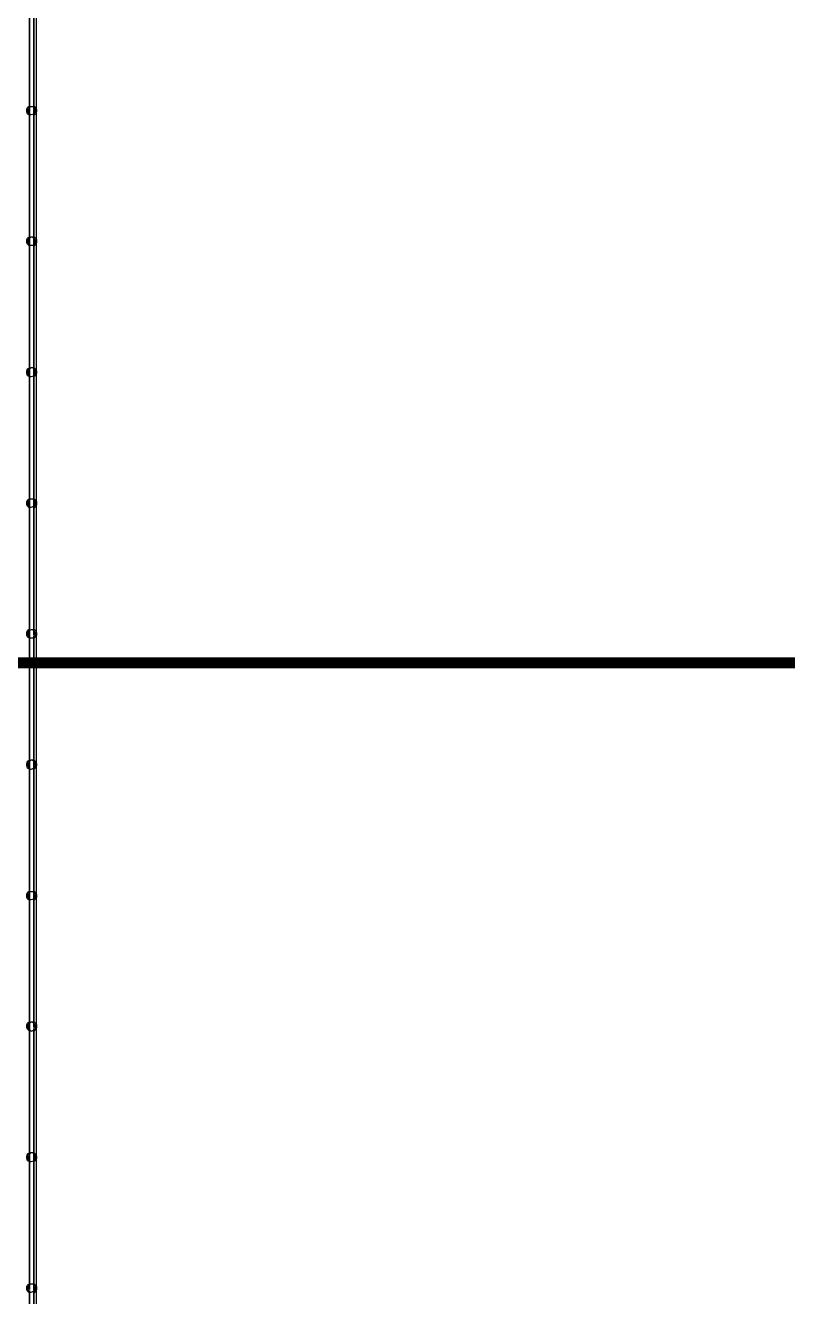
# Model space of a CAD drawing. Header units: inches. Extents: x 9349 to 17082, y 17684 to 25415.
# Drawn here: x 12295.9 to 12573.8, y 20846.1 to 21309.3 of the extents above; entities that cross this region are included whole.
import ezdxf

# ---------------------------------------------------------------- set-up
doc = ezdxf.new("R2010")
doc.units = ezdxf.units.IN
doc.header["$LTSCALE"] = 0.25
doc.header["$MEASUREMENT"] = 0
doc.layers.add('BACKGROUND', color=8, linetype='Continuous')

msp = doc.modelspace()

# ---------------------------------------------------------------- linework, layer by layer
at = {"lineweight": 0, "const_width": 4}
msp.add_lwpolyline([(11049.85, 20438.91), (11049.85, 21076.96), (14072.91, 21076.96), (14072.91, 18895.92)], dxfattribs=at)
at = {"layer": 'BACKGROUND', "ltscale": 0.241667}
msp.add_lwpolyline([(12299.97, 20803.64), (12299.96, 22610.38)], dxfattribs=at)
at = {"layer": 'BACKGROUND'}
for points in [[(12297.39, 21231.14), (12297.39, 21277.75), (12297.39, 21278.07), (12297.39, 21278.71), (12297.39, 21325.32), (12297.39, 21325.64), (12297.39, 21326.6), (12297.39, 21325.64), (12297.39, 21325.32), (12297.39, 21278.71), (12297.39, 21278.07), (12297.39, 21277.75)], [(12297.07, 21278.71), (12297.07, 21278.07), (12297.39, 21277.75), (12297.07, 21278.07)], [(12297.07, 21278.71), (12297.07, 21278.07), (12297.39, 21277.75), (12297.07, 21278.07)], [(12299, 21278.07), (12299, 21278.71), (12299, 21278.07), (12299, 21277.75)], [(12299, 21277.75), (12299, 21231.14), (12299, 21230.82), (12299, 21230.17), (12299, 21183.57), (12299, 21183.25), (12299, 21182.28), (12299, 21183.25), (12299, 21183.57), (12299, 21230.17), (12299, 21230.82), (12299, 21231.14)], [(12297.07, 21230.82), (12297.39, 21231.14), (12297.07, 21230.82), (12297.07, 21230.17)], [(12297.07, 21230.17), (12297.07, 21230.82)], [(12297.07, 21230.17), (12297.39, 21230.17), (12297.07, 21230.17), (12297.07, 21230.82)], [(12299, 21231.14), (12299.32, 21230.5)], [(12297.07, 21182.28), (12297.07, 21183.25), (12297.39, 21183.25), (12297.07, 21183.25)], [(12297.39, 21183.25), (12297.07, 21183.25), (12297.07, 21182.6), (12297.07, 21183.25)], [(12297.39, 21088.1), (12297.39, 21134.71), (12297.39, 21135.03), (12297.39, 21135.67), (12297.39, 21182.28), (12297.39, 21182.6), (12297.39, 21182.28), (12297.39, 21135.67), (12297.39, 21135.03), (12297.39, 21134.71)], [(12297.07, 21135.67), (12297.07, 21135.03), (12297.07, 21135.35), (12297.07, 21134.71), (12297.07, 21135.35)], [(12297.07, 21134.71), (12297.07, 21135.35), (12297.39, 21135.67), (12297.07, 21135.35)], [(12297.39, 21135.67), (12297.07, 21135.67), (12297.07, 21135.03), (12297.39, 21134.71), (12297.07, 21135.03), (12297.07, 21135.67)], [(12297.39, 21135.67), (12297.07, 21135.67), (12297.07, 21135.03), (12297.39, 21134.71), (12297.07, 21135.03), (12297.07, 21135.67)], [(12299, 21135.03), (12299, 21135.67), (12299, 21135.03), (12299, 21134.71)], [(12299, 21134.71), (12299, 21088.1), (12299, 21087.78), (12299, 21087.14), (12299, 21087.78), (12299, 21088.1)], [(12297.07, 21039.25), (12297.07, 21040.21), (12297.39, 21040.21), (12297.07, 21040.21)], [(12297.39, 21040.21), (12297.07, 21040.21), (12297.07, 21039.57), (12297.07, 21040.21)], [(12299, 21039.57), (12299, 21040.21)], [(12297.39, 20945.07), (12297.39, 20991.67), (12297.39, 20992), (12297.39, 20992.64), (12297.39, 21039.25), (12297.39, 21039.57), (12297.39, 21039.25), (12297.39, 20992.64), (12297.39, 20992), (12297.39, 20991.67)], [(12299.32, 21039.57), (12299, 21039.57)], [(12297.07, 20992.64), (12297.07, 20992), (12297.07, 20992.32), (12297.07, 20991.67), (12297.07, 20992.32)], [(12297.07, 20991.67), (12297.07, 20992.32), (12297.39, 20992.64), (12297.07, 20992.32)], [(12297.39, 20992.64), (12297.07, 20992.64), (12297.07, 20992), (12297.39, 20991.67), (12297.07, 20992), (12297.07, 20992.64)], [(12297.39, 20992.64), (12297.07, 20992.64), (12297.07, 20992), (12297.39, 20991.67), (12297.07, 20992), (12297.07, 20992.64)], [(12299, 20992), (12299, 20992.64), (12299, 20992), (12299, 20991.67)], [(12299, 20991.67), (12299, 20945.07), (12299, 20944.75), (12299, 20944.1), (12299, 20944.75), (12299, 20945.07)], [(12299, 20943.78), (12299, 20897.5), (12299, 20897.17), (12299, 20896.21), (12299, 20897.17), (12299, 20897.5)], [(12297.07, 20896.21), (12297.07, 20897.17), (12297.39, 20897.17), (12297.07, 20897.17)], [(12297.39, 20897.17), (12297.07, 20897.17), (12297.07, 20896.53), (12297.07, 20897.17)], [(12297.39, 20848.64), (12297.39, 20848.96), (12297.39, 20849.6), (12297.39, 20896.21), (12297.39, 20896.53), (12297.39, 20896.21), (12297.39, 20849.6), (12297.39, 20848.96)], [(12299, 20897.5), (12299, 20897.17), (12299, 20896.53), (12299.32, 20896.53)], [(12299, 20896.53), (12299, 20897.17), (12299, 20896.53), (12299, 20896.21)], [(12297.07, 20849.6), (12297.07, 20848.96), (12297.07, 20849.28), (12297.07, 20848.64), (12297.07, 20849.28)], [(12297.07, 20848.64), (12297.07, 20849.28), (12297.39, 20849.6), (12297.07, 20849.28)], [(12297.39, 20849.6), (12297.07, 20849.6), (12297.07, 20848.96), (12297.39, 20848.64), (12297.07, 20848.96), (12297.07, 20849.6)], [(12299, 20848.96), (12299, 20849.6), (12299, 20848.96), (12299, 20848.64)], [(12299, 20848.64), (12299, 20802.35)]]:
    msp.add_lwpolyline(points, close=True, dxfattribs=at)
for points in [[(12297.39, 21326.6), (12297.39, 21325.64), (12297.39, 21325.32), (12297.39, 21278.71), (12297.39, 21278.07), (12297.39, 21277.75), (12297.39, 21231.14), (12297.39, 21231.46)], [(12297.39, 21276.46), (12296.75, 21277.1), (12296.43, 21277.75), (12296.43, 21278.71), (12296.75, 21279.35), (12297.39, 21280)], [(12297.39, 21279.67), (12296.75, 21279.03), (12296.75, 21278.07), (12297.07, 21277.42), (12297.72, 21276.78), (12298.04, 21276.78), (12299, 21277.1), (12299.64, 21277.75), (12299.64, 21278.39), (12299.32, 21279.35), (12299, 21279.67)], [(12299, 21277.1), (12299.64, 21277.75), (12299.64, 21278.39), (12299.32, 21279.35), (12298.68, 21279.67), (12298.04, 21279.67), (12297.39, 21279.67), (12296.75, 21279.03), (12296.75, 21278.07), (12297.07, 21277.42), (12297.39, 21277.1)], [(12297.07, 21278.39), (12297.39, 21278.71), (12297.07, 21278.39), (12297.07, 21277.75), (12297.07, 21278.39), (12297.07, 21278.71), (12297.07, 21277.75), (12297.07, 21278.39), (12297.07, 21278.07), (12297.07, 21278.71), (12297.39, 21278.71), (12297.07, 21278.71), (12297.39, 21278.71), (12297.07, 21278.71), (12297.07, 21278.07), (12297.39, 21277.75), (12297.07, 21278.07), (12297.07, 21278.71), (12297.39, 21278.71), (12297.07, 21278.71)], [(12297.07, 21278.07), (12297.07, 21278.71)], [(12297.07, 21278.71), (12297.39, 21278.71)], [(12297.07, 21278.71), (12297.39, 21278.71)], [(12297.07, 21278.07), (12297.07, 21278.71)], [(12297.39, 21277.75), (12297.07, 21278.07)], [(12297.39, 21277.75), (12297.07, 21278.07)], [(12299, 21280), (12299.64, 21279.35), (12299.97, 21278.71), (12299.97, 21277.75), (12299.64, 21277.1), (12299, 21276.46)], [(12299, 21278.71), (12299.32, 21278.07), (12299, 21278.71), (12299, 21278.07), (12299, 21277.75), (12299, 21278.07), (12299, 21278.71), (12299, 21278.07), (12299, 21277.75), (12299, 21278.07), (12299, 21278.71), (12299, 21278.07), (12299, 21278.71), (12299.32, 21278.07), (12299.32, 21278.71)], [(12299.32, 21278.07), (12299, 21278.71)], [(12299, 21278.71), (12299, 21278.71)], [(12299, 21278.71), (12299, 21278.71)], [(12299, 21278.71), (12299, 21278.71)], [(12299, 21278.71), (12299, 21278.71)], [(12299, 21278.71), (12299, 21278.07)], [(12299, 21278.71), (12299, 21278.71)], [(12299, 21278.71), (12299, 21278.71)], [(12299, 21278.71), (12299, 21278.71)], [(12299, 21278.71), (12299, 21278.71)], [(12299, 21277.75), (12299.32, 21278.07)], [(12299, 21277.75), (12299.32, 21278.07)], [(12299, 21277.75), (12299.32, 21278.07)], [(12299, 21278.07), (12299, 21277.75)], [(12299, 21278.07), (12299, 21277.75)], [(12299, 21231.14), (12299, 21277.75)], [(12297.39, 21228.89), (12296.75, 21229.53), (12296.43, 21230.17), (12296.43, 21231.14), (12296.75, 21231.78), (12297.39, 21232.42)], [(12299, 21229.21), (12299.64, 21229.85), (12299.64, 21230.82), (12299.32, 21231.46), (12298.68, 21232.1), (12298.04, 21232.1), (12297.39, 21231.78), (12296.75, 21231.14), (12296.75, 21230.5), (12297.07, 21229.53), (12297.39, 21229.21)], [(12297.39, 21231.78), (12296.75, 21231.14), (12296.75, 21230.5), (12297.07, 21229.53), (12297.72, 21229.21), (12298.04, 21229.21), (12299, 21229.21), (12299.64, 21229.85), (12299.64, 21230.82), (12299.32, 21231.46), (12299, 21231.78)], [(12297.07, 21231.14), (12297.07, 21230.82)], [(12297.07, 21230.82), (12297.39, 21231.14)], [(12297.07, 21230.82), (12297.39, 21231.14)], [(12297.07, 21230.82), (12297.39, 21231.14)], [(12297.07, 21230.82), (12297.39, 21231.14)], [(12297.07, 21230.82), (12297.39, 21231.14)], [(12297.07, 21230.82), (12297.39, 21231.14)], [(12297.07, 21230.82), (12297.39, 21231.14)], [(12297.07, 21230.82), (12297.39, 21231.14)], [(12297.07, 21230.82), (12297.07, 21230.17)], [(12297.07, 21230.17), (12297.07, 21230.82)], [(12297.07, 21230.17), (12297.07, 21230.82)], [(12297.07, 21230.17), (12297.07, 21230.82)], [(12297.07, 21230.17), (12297.07, 21230.82)], [(12297.07, 21230.17), (12297.07, 21230.82)], [(12297.07, 21230.17), (12297.07, 21230.82)], [(12297.07, 21230.17), (12297.07, 21230.82)], [(12297.39, 21230.17), (12297.07, 21230.17)], [(12297.39, 21230.17), (12297.07, 21230.17)], [(12297.39, 21230.17), (12297.07, 21230.17)], [(12297.39, 21230.17), (12297.07, 21230.17)], [(12297.39, 21230.17), (12297.07, 21230.17)], [(12297.39, 21230.17), (12297.07, 21230.17)], [(12299, 21232.42), (12299.64, 21231.78), (12299.97, 21231.14), (12299.97, 21230.17), (12299.64, 21229.53), (12299, 21228.89)], [(12299, 21230.82), (12299, 21231.14)], [(12299, 21231.14), (12299, 21230.82), (12299, 21230.17), (12299.32, 21230.5), (12299.32, 21230.17), (12299.32, 21231.14)], [(12299.32, 21230.5), (12299, 21231.14)], [(12299, 21231.14), (12299, 21230.82)], [(12299, 21231.14), (12299, 21230.82)], [(12299, 21231.14), (12299, 21230.82)], [(12299, 21231.14), (12299, 21230.82)], [(12299, 21231.14), (12299, 21230.82)], [(12299, 21231.14), (12299, 21230.82)], [(12299, 21231.14), (12299, 21230.82)], [(12299, 21230.17), (12299, 21230.82)], [(12299.32, 21230.5), (12299, 21230.82)], [(12299, 21230.82), (12299, 21230.17)], [(12299, 21230.82), (12299, 21230.17)], [(12299, 21230.82), (12299, 21230.17)], [(12299, 21230.82), (12299, 21230.17)], [(12299, 21230.82), (12299, 21230.17)], [(12299, 21230.82), (12299, 21230.17)], [(12299, 21230.82), (12299, 21230.17)], [(12299, 21230.82), (12299, 21230.17)], [(12299, 21230.17), (12299.32, 21230.5)], [(12299, 21230.17), (12299.32, 21230.5)], [(12299, 21183.57), (12299, 21230.17)], [(12299, 21230.17), (12299, 21230.17)], [(12299, 21230.17), (12299, 21230.17)], [(12299, 21230.17), (12299, 21230.17)], [(12299, 21230.17), (12299, 21230.17)], [(12299, 21230.17), (12299, 21230.17)], [(12299, 21230.17), (12299, 21230.17)], [(12299, 21230.17), (12299, 21230.17)], [(12299, 21230.17), (12299, 21230.17)], [(12299, 21229.85), (12299, 21229.85)], [(12299.32, 21230.17), (12299.32, 21230.17)], [(12297.39, 21181.32), (12296.75, 21181.64), (12296.43, 21182.6), (12296.43, 21183.25), (12296.75, 21184.21), (12297.39, 21184.53)], [(12299, 21181.64), (12299.64, 21182.28), (12299.64, 21183.25), (12299.32, 21183.89), (12298.68, 21184.53), (12298.04, 21184.53), (12297.39, 21184.21), (12296.75, 21183.57), (12296.75, 21182.6), (12297.07, 21181.96), (12297.39, 21181.64)], [(12297.39, 21184.21), (12296.75, 21183.57), (12296.75, 21182.6), (12297.07, 21181.96), (12297.72, 21181.32), (12298.04, 21181.32), (12299, 21181.64), (12299.64, 21182.28), (12299.64, 21183.25), (12299.32, 21183.89), (12299, 21184.21)], [(12299, 21184.53), (12299.64, 21184.21), (12299.97, 21183.25), (12299.97, 21182.6), (12299.64, 21181.64), (12299, 21181.32)], [(12299, 21183.25), (12299, 21183.57)], [(12299.32, 21183.25), (12299.32, 21182.6), (12299, 21183.57), (12299.32, 21182.6), (12299, 21182.6), (12299, 21183.25), (12299, 21182.6), (12299, 21183.25), (12299, 21182.6), (12299, 21183.25), (12299, 21182.6), (12299.32, 21182.6), (12299, 21183.57), (12299, 21183.25), (12299, 21183.57), (12299, 21183.25), (12299, 21183.57), (12299, 21183.25), (12299, 21183.57), (12299, 21183.25), (12299, 21182.6), (12299, 21183.25), (12299.32, 21182.6), (12299, 21182.6), (12299, 21183.25), (12299, 21183.57)], [(12297.07, 21183.25), (12297.07, 21182.6)], [(12297.07, 21183.25), (12297.07, 21182.6)], [(12297.07, 21183.25), (12297.07, 21183.25)], [(12297.07, 21183.25), (12297.07, 21182.28)], [(12297.07, 21182.6), (12297.07, 21183.25)], [(12297.07, 21182.6), (12297.07, 21183.25)], [(12297.07, 21183.25), (12297.39, 21183.25)], [(12297.07, 21182.6), (12297.07, 21183.25)], [(12297.07, 21183.25), (12297.39, 21183.25)], [(12297.07, 21182.6), (12297.07, 21183.25)], [(12297.07, 21183.25), (12297.39, 21183.25)], [(12297.07, 21182.6), (12297.07, 21183.25)], [(12297.07, 21183.25), (12297.39, 21183.25)], [(12297.07, 21182.6), (12297.07, 21183.25)], [(12297.07, 21183.25), (12297.39, 21183.25)], [(12297.07, 21182.6), (12297.07, 21183.25)], [(12297.07, 21183.25), (12297.39, 21183.25)], [(12297.39, 21182.6), (12297.39, 21182.28), (12297.39, 21135.67), (12297.39, 21135.03), (12297.39, 21134.71), (12297.39, 21088.1), (12297.07, 21087.78), (12297.07, 21087.14), (12297.07, 21087.78), (12297.07, 21087.14), (12297.07, 21087.78), (12297.07, 21087.14), (12297.39, 21087.14), (12297.07, 21087.14), (12297.07, 21087.78), (12297.07, 21087.14), (12297.39, 21087.14), (12297.07, 21087.14), (12297.39, 21087.14), (12297.07, 21087.14), (12297.07, 21087.78)], [(12297.39, 21182.28), (12297.07, 21182.6)], [(12297.39, 21182.28), (12297.07, 21182.6)], [(12297.39, 21182.28), (12297.07, 21182.6)], [(12297.39, 21182.28), (12297.07, 21182.6)], [(12297.39, 21182.28), (12297.07, 21182.6)], [(12297.39, 21182.28), (12297.07, 21182.6)], [(12297.39, 21182.28), (12297.07, 21182.6)], [(12297.39, 21182.28), (12297.07, 21182.6)], [(12299, 21182.28), (12299, 21183.25)], [(12299, 21182.6), (12299, 21182.6)], [(12299, 21182.6), (12299, 21182.6)], [(12299, 21182.6), (12299, 21182.6)], [(12299, 21182.6), (12299, 21182.6)], [(12299, 21182.6), (12299, 21182.6)], [(12299, 21182.6), (12299, 21182.6)], [(12299, 21182.6), (12299, 21182.6)], [(12299, 21182.6), (12299, 21182.6)], [(12297.39, 21133.42), (12296.75, 21134.07), (12296.43, 21134.71), (12296.43, 21135.67), (12296.75, 21136.32), (12297.39, 21136.96)], [(12297.39, 21136.64), (12296.75, 21136), (12296.75, 21135.03), (12297.07, 21134.07), (12297.72, 21133.75), (12298.04, 21133.75), (12299, 21134.07), (12299.64, 21134.71), (12299.64, 21135.35), (12299.32, 21136.32), (12299, 21136.64)], [(12299, 21134.07), (12299.64, 21134.71), (12299.64, 21135.35), (12299.32, 21136.32), (12298.68, 21136.64), (12298.04, 21136.64), (12297.39, 21136.64), (12296.75, 21136), (12296.75, 21135.03), (12297.07, 21134.07), (12297.39, 21134.07)], [(12297.07, 21135.67), (12297.39, 21135.67)], [(12297.07, 21135.03), (12297.07, 21135.67)], [(12297.07, 21135.67), (12297.39, 21135.67)], [(12297.07, 21135.03), (12297.07, 21135.67)], [(12297.07, 21135.03), (12297.07, 21135.67)], [(12297.07, 21135.67), (12297.39, 21135.67)], [(12297.07, 21135.03), (12297.07, 21135.67)], [(12297.07, 21135.67), (12297.39, 21135.67)], [(12297.39, 21134.71), (12297.07, 21135.03)], [(12297.39, 21134.71), (12297.07, 21135.03)], [(12297.39, 21134.71), (12297.07, 21135.03)], [(12297.39, 21134.71), (12297.07, 21135.03)], [(12299, 21136.96), (12299.64, 21136.32), (12299.97, 21135.67), (12299.97, 21134.71), (12299.64, 21134.07), (12299, 21133.42)], [(12299, 21135.67), (12299.32, 21135.03), (12299, 21135.67), (12299, 21135.03), (12299, 21134.71), (12299, 21135.03), (12299, 21135.67), (12299, 21135.03), (12299, 21134.71), (12299, 21135.03), (12299, 21135.67), (12299, 21135.03), (12299, 21135.67), (12299.32, 21135.03), (12299.32, 21135.67)], [(12299.32, 21135.03), (12299, 21135.67)], [(12299, 21135.67), (12299, 21135.67)], [(12299, 21135.67), (12299, 21135.67)], [(12299, 21135.67), (12299, 21135.67)], [(12299, 21135.67), (12299, 21135.67)], [(12299, 21135.67), (12299, 21135.03)], [(12299, 21135.67), (12299, 21135.67)], [(12299, 21135.67), (12299, 21135.67)], [(12299, 21135.67), (12299, 21135.67)], [(12299, 21135.67), (12299, 21135.67)], [(12299, 21134.71), (12299.32, 21135.03)], [(12299, 21134.71), (12299.32, 21135.03)], [(12299, 21134.71), (12299.32, 21135.03)], [(12299, 21135.03), (12299, 21134.71)], [(12299, 21135.03), (12299, 21134.71)], [(12299, 21088.1), (12299, 21134.71)], [(12297.39, 21085.85), (12296.75, 21086.5), (12296.43, 21087.14), (12296.43, 21088.1), (12296.75, 21088.75), (12297.39, 21089.39)], [(12299, 21086.17), (12299.64, 21086.82), (12299.64, 21087.78), (12299.32, 21088.42), (12298.68, 21089.07), (12298.04, 21089.07), (12297.39, 21088.75), (12296.75, 21088.1), (12296.75, 21087.46), (12297.07, 21086.5), (12297.39, 21086.17)], [(12297.39, 21088.75), (12296.75, 21088.1), (12296.75, 21087.46), (12297.07, 21086.5), (12297.72, 21086.17), (12298.04, 21086.17), (12299, 21086.17), (12299.64, 21086.82), (12299.64, 21087.78), (12299.32, 21088.42), (12299, 21088.75)], [(12297.07, 21088.1), (12297.07, 21087.78), (12297.07, 21087.14), (12297.07, 21087.78), (12297.07, 21087.14), (12297.39, 21087.14), (12297.07, 21087.14), (12297.07, 21087.78), (12297.39, 21088.1), (12297.07, 21087.78), (12297.39, 21088.1), (12297.07, 21087.78), (12297.07, 21087.14), (12297.07, 21087.78), (12297.39, 21088.1), (12297.07, 21087.78), (12297.39, 21088.1), (12297.07, 21087.78), (12297.39, 21088.1)], [(12299, 21089.39), (12299.64, 21088.75), (12299.97, 21088.1), (12299.97, 21087.14), (12299.64, 21086.5), (12299, 21085.85)], [(12299, 21087.14), (12299, 21087.78), (12299, 21088.1), (12299, 21087.78), (12299, 21087.14), (12299, 21087.78), (12299, 21088.1), (12299.32, 21087.46)], [(12299.32, 21087.46), (12299, 21088.1)], [(12299.32, 21087.46), (12299, 21088.1)], [(12299, 21088.1), (12299, 21087.78)], [(12299, 21088.1), (12299, 21087.78)], [(12299, 21088.1), (12299, 21087.78)], [(12299, 21088.1), (12299, 21087.78)], [(12299, 21088.1), (12299, 21087.78)], [(12299, 21088.1), (12299, 21087.78), (12299, 21087.14)], [(12299.32, 21087.46), (12299, 21087.78)], [(12299, 21087.78), (12299, 21087.14)], [(12299, 21087.78), (12299, 21087.14)], [(12299, 21087.78), (12299, 21087.14)], [(12299, 21087.78), (12299, 21087.14)], [(12299, 21087.78), (12299, 21087.14)], [(12299, 21087.78), (12299, 21087.14)], [(12299, 21087.14), (12299.32, 21087.46)], [(12299, 21087.14), (12299.32, 21087.46)], [(12299, 21087.14), (12299.32, 21087.46)], [(12299, 21087.14), (12299, 21087.14)], [(12299, 21087.14), (12299, 21087.14)], [(12299, 21087.14), (12299, 21087.14)], [(12299, 21087.14), (12299, 21087.14)], [(12299, 21087.14), (12299, 21087.14)], [(12299, 21087.14), (12299, 21087.14)], [(12299, 21087.14), (12299, 21087.14)], [(12299, 21087.14), (12299, 21087.14)], [(12299, 21086.82), (12299, 21040.53), (12299, 21086.82), (12299, 21040.53), (12299, 21040.21), (12299, 21039.25), (12299, 21040.21), (12299, 21040.53), (12299.32, 21039.57), (12299, 21040.53), (12299, 21040.21), (12299, 21040.53), (12299, 21040.21), (12299, 21040.53), (12299, 21040.21), (12299, 21040.53), (12299.32, 21039.57), (12299, 21039.57), (12299, 21040.21), (12299, 21039.25)], [(12299.32, 21087.14), (12299.32, 21088.1)], [(12297.39, 21038.28), (12296.75, 21038.6), (12296.43, 21039.57), (12296.43, 21040.21), (12296.75, 21041.17), (12297.39, 21041.5)], [(12299, 21038.6), (12299.64, 21039.25), (12299.64, 21040.21), (12299.32, 21040.85), (12298.68, 21041.5), (12298.04, 21041.5), (12297.39, 21041.17), (12296.75, 21040.53), (12296.75, 21039.57), (12297.07, 21038.92), (12297.39, 21038.6)], [(12297.39, 21041.17), (12296.75, 21040.53), (12296.75, 21039.57), (12297.07, 21038.92), (12297.72, 21038.28), (12298.04, 21038.28), (12299, 21038.6), (12299.64, 21039.25), (12299.64, 21040.21), (12299.32, 21040.85), (12299, 21041.17)], [(12297.07, 21040.21), (12297.07, 21039.57)], [(12297.07, 21040.21), (12297.07, 21039.57)], [(12297.07, 21040.21), (12297.07, 21040.21)], [(12297.07, 21040.21), (12297.07, 21039.25)], [(12297.07, 21039.57), (12297.07, 21040.21)], [(12297.07, 21039.57), (12297.07, 21040.21)], [(12297.07, 21040.21), (12297.39, 21040.21)], [(12297.07, 21039.57), (12297.07, 21040.21)], [(12297.07, 21040.21), (12297.39, 21040.21)], [(12297.07, 21039.57), (12297.07, 21040.21)], [(12297.07, 21040.21), (12297.39, 21040.21)], [(12297.07, 21039.57), (12297.07, 21040.21)], [(12297.07, 21040.21), (12297.39, 21040.21)], [(12297.07, 21039.57), (12297.07, 21040.21)], [(12297.07, 21040.21), (12297.39, 21040.21)], [(12297.07, 21039.57), (12297.07, 21040.21)], [(12297.07, 21040.21), (12297.39, 21040.21)], [(12299, 21041.5), (12299.64, 21041.17), (12299.97, 21040.21), (12299.97, 21039.57), (12299.64, 21038.6), (12299, 21038.28)], [(12299, 21040.53), (12299, 21040.21), (12299, 21039.57), (12299, 21040.21), (12299, 21040.53), (12299, 21040.21), (12299, 21039.57), (12299, 21040.21), (12299.32, 21039.57), (12299.32, 21040.21)], [(12299, 21040.21), (12299, 21039.57)], [(12299, 21040.21), (12299, 21039.57)], [(12297.39, 21039.57), (12297.39, 21039.25), (12297.39, 20992.64), (12297.39, 20992), (12297.39, 20991.67), (12297.39, 20945.07), (12297.07, 20944.75), (12297.07, 20944.1), (12297.07, 20944.75), (12297.07, 20944.1), (12297.07, 20944.75), (12297.07, 20944.1), (12297.39, 20944.1), (12297.07, 20944.1), (12297.07, 20944.75), (12297.07, 20944.1), (12297.39, 20944.1), (12297.07, 20944.1), (12297.39, 20944.1), (12297.07, 20944.1), (12297.07, 20944.75)], [(12297.39, 21039.25), (12297.07, 21039.57)], [(12297.39, 21039.25), (12297.07, 21039.57)], [(12297.39, 21039.25), (12297.07, 21039.57)], [(12297.39, 21039.25), (12297.07, 21039.57)], [(12297.39, 21039.25), (12297.07, 21039.57)], [(12297.39, 21039.25), (12297.07, 21039.57)], [(12297.39, 21039.25), (12297.07, 21039.57)], [(12297.39, 21039.25), (12297.07, 21039.57)], [(12299, 21039.57), (12299, 21039.57)], [(12299, 21039.57), (12299, 21039.57)], [(12299, 21039.57), (12299, 21039.57)], [(12299, 21039.57), (12299, 21039.57)], [(12299, 21039.57), (12299, 21039.57)], [(12299, 21039.57), (12299, 21039.57)], [(12299, 21039.57), (12299, 21039.57)], [(12299, 21039.57), (12299, 21039.57)], [(12297.39, 20990.39), (12296.75, 20991.03), (12296.43, 20991.67), (12296.43, 20992.64), (12296.75, 20993.28), (12297.39, 20993.92)], [(12297.39, 20993.6), (12296.75, 20992.96), (12296.75, 20992), (12297.07, 20991.03), (12297.72, 20990.71), (12298.04, 20990.71), (12299, 20991.03), (12299.64, 20991.67), (12299.64, 20992.32), (12299.32, 20993.28), (12299, 20993.6)], [(12299, 20991.03), (12299.64, 20991.67), (12299.64, 20992.32), (12299.32, 20993.28), (12298.68, 20993.6), (12298.04, 20993.6), (12297.39, 20993.6), (12296.75, 20992.96), (12296.75, 20992), (12297.07, 20991.03), (12297.39, 20991.03)], [(12299, 20993.92), (12299.64, 20993.28), (12299.97, 20992.64), (12299.97, 20991.67), (12299.64, 20991.03), (12299, 20990.39)], [(12297.07, 20992.64), (12297.39, 20992.64)], [(12297.07, 20992), (12297.07, 20992.64)], [(12297.07, 20992.64), (12297.39, 20992.64)], [(12297.07, 20992), (12297.07, 20992.64)], [(12297.07, 20992), (12297.07, 20992.64)], [(12297.07, 20992.64), (12297.39, 20992.64)], [(12297.07, 20992), (12297.07, 20992.64)], [(12297.07, 20992.64), (12297.39, 20992.64)], [(12297.39, 20991.67), (12297.07, 20992)], [(12297.39, 20991.67), (12297.07, 20992)], [(12297.39, 20991.67), (12297.07, 20992)], [(12297.39, 20991.67), (12297.07, 20992)], [(12299, 20992.64), (12299.32, 20992), (12299, 20992.64), (12299, 20992), (12299, 20991.67), (12299, 20992), (12299, 20992.64), (12299, 20992), (12299, 20991.67), (12299, 20992), (12299, 20992.64), (12299, 20992), (12299, 20992.64), (12299.32, 20992), (12299.32, 20992.64)], [(12299.32, 20992), (12299, 20992.64)], [(12299, 20992.64), (12299, 20992.64)], [(12299, 20992.64), (12299, 20992.64)], [(12299, 20992.64), (12299, 20992.64)], [(12299, 20992.64), (12299, 20992.64)], [(12299, 20992.64), (12299, 20992)], [(12299, 20992.64), (12299, 20992.64)], [(12299, 20992.64), (12299, 20992.64)], [(12299, 20992.64), (12299, 20992.64)], [(12299, 20992.64), (12299, 20992.64)], [(12299, 20991.67), (12299.32, 20992)], [(12299, 20991.67), (12299.32, 20992)], [(12299, 20991.67), (12299.32, 20992)], [(12299, 20992), (12299, 20991.67)], [(12299, 20992), (12299, 20991.67)], [(12299, 20945.07), (12299, 20991.67)], [(12297.39, 20942.82), (12296.75, 20943.46), (12296.43, 20944.1), (12296.43, 20945.07), (12296.75, 20945.71), (12297.39, 20946.35)], [(12299, 20943.14), (12299.64, 20943.78), (12299.64, 20944.75), (12299.32, 20945.39), (12298.68, 20946.03), (12298.04, 20946.03), (12297.39, 20945.71), (12296.75, 20945.07), (12296.75, 20944.42), (12297.07, 20943.46), (12297.39, 20943.14)], [(12297.39, 20945.71), (12296.75, 20945.07), (12296.75, 20944.42), (12297.07, 20943.46), (12297.72, 20943.14), (12298.04, 20942.82), (12299, 20943.14), (12299.64, 20943.78), (12299.64, 20944.75), (12299.32, 20945.39), (12299, 20945.71)], [(12297.07, 20945.07), (12297.07, 20944.75), (12297.07, 20944.1), (12297.07, 20944.75), (12297.07, 20944.1), (12297.39, 20944.1), (12297.07, 20944.1), (12297.07, 20944.75), (12297.39, 20945.07), (12297.07, 20944.75), (12297.39, 20945.07), (12297.07, 20944.75), (12297.07, 20944.1), (12297.07, 20944.75), (12297.39, 20945.07), (12297.07, 20944.75), (12297.39, 20945.07), (12297.07, 20944.75), (12297.39, 20945.07)], [(12299, 20946.35), (12299.64, 20945.71), (12299.97, 20945.07), (12299.97, 20944.1), (12299.64, 20943.46), (12299, 20942.82)], [(12299, 20944.1), (12299, 20944.75), (12299, 20945.07), (12299, 20944.75), (12299, 20944.1), (12299, 20944.75), (12299, 20945.07), (12299.32, 20944.42)], [(12299.32, 20944.42), (12299, 20945.07)], [(12299.32, 20944.42), (12299, 20945.07)], [(12299, 20945.07), (12299, 20944.75)], [(12299, 20945.07), (12299, 20944.75)], [(12299, 20945.07), (12299, 20944.75)], [(12299, 20945.07), (12299, 20944.75)], [(12299, 20945.07), (12299, 20944.75)], [(12299, 20945.07), (12299, 20944.75), (12299, 20944.1)], [(12299.32, 20944.42), (12299, 20944.75)], [(12299, 20944.75), (12299, 20944.1)], [(12299, 20944.75), (12299, 20944.1)], [(12299, 20944.75), (12299, 20944.1)], [(12299, 20944.75), (12299, 20944.1)], [(12299, 20944.75), (12299, 20944.1)], [(12299, 20944.75), (12299, 20944.1)], [(12299, 20944.1), (12299.32, 20944.42)], [(12299, 20944.1), (12299.32, 20944.42)], [(12299, 20944.1), (12299.32, 20944.42)], [(12299, 20944.1), (12299, 20944.1)], [(12299, 20944.1), (12299, 20944.1)], [(12299, 20944.1), (12299, 20944.1)], [(12299, 20944.1), (12299, 20944.1)], [(12299, 20944.1), (12299, 20944.1)], [(12299, 20944.1), (12299, 20944.1)], [(12299, 20944.1), (12299, 20944.1)], [(12299, 20944.1), (12299, 20944.1)], [(12299, 20897.5), (12299, 20897.17), (12299, 20897.5), (12299.32, 20896.53), (12299, 20896.53), (12299.32, 20896.53), (12299, 20897.5), (12299, 20897.17), (12299, 20896.53), (12299, 20896.21), (12299, 20896.53), (12299, 20897.17), (12299, 20897.5), (12299, 20897.17), (12299, 20896.53), (12299, 20896.21), (12299, 20897.17), (12299, 20897.5), (12299, 20943.78)], [(12299.32, 20944.1), (12299.32, 20945.07)], [(12297.39, 20895.25), (12296.75, 20895.57), (12296.43, 20896.53), (12296.43, 20897.17), (12296.75, 20898.14), (12297.39, 20898.46)], [(12299, 20895.57), (12299.64, 20896.21), (12299.64, 20897.17), (12299.32, 20897.82), (12298.68, 20898.46), (12298.04, 20898.46), (12297.39, 20898.14), (12296.75, 20897.5), (12296.75, 20896.53), (12297.07, 20895.89), (12297.39, 20895.57)], [(12297.39, 20898.14), (12296.75, 20897.5), (12296.75, 20896.53), (12297.07, 20895.89), (12297.72, 20895.25), (12298.04, 20895.25), (12299, 20895.57), (12299.64, 20896.21), (12299.64, 20897.17), (12299.32, 20897.82), (12299, 20898.14)], [(12297.07, 20897.17), (12297.07, 20896.53)], [(12297.07, 20897.17), (12297.07, 20896.53)], [(12297.07, 20897.17), (12297.07, 20897.17)], [(12297.07, 20897.17), (12297.07, 20896.21)], [(12297.07, 20896.53), (12297.07, 20897.17)], [(12297.07, 20896.53), (12297.07, 20897.17)], [(12297.07, 20897.17), (12297.39, 20897.17)], [(12297.07, 20896.53), (12297.07, 20897.17)], [(12297.07, 20897.17), (12297.39, 20897.17)], [(12297.07, 20896.53), (12297.07, 20897.17)], [(12297.07, 20897.17), (12297.39, 20897.17)], [(12297.07, 20896.53), (12297.07, 20897.17)], [(12297.07, 20897.17), (12297.39, 20897.17)], [(12297.07, 20896.53), (12297.07, 20897.17)], [(12297.07, 20897.17), (12297.39, 20897.17)], [(12297.07, 20896.53), (12297.07, 20897.17)], [(12297.07, 20897.17), (12297.39, 20897.17)], [(12297.39, 20896.53), (12297.39, 20896.21), (12297.39, 20849.6), (12297.39, 20848.96), (12297.39, 20848.64), (12297.07, 20848.96), (12297.07, 20849.6), (12297.39, 20849.6), (12297.07, 20849.6), (12297.07, 20848.96), (12297.39, 20848.64), (12297.07, 20848.96), (12297.07, 20849.6), (12297.39, 20849.6), (12297.07, 20849.6), (12297.07, 20848.96), (12297.39, 20848.64)], [(12297.39, 20896.21), (12297.07, 20896.53)], [(12297.39, 20896.21), (12297.07, 20896.53)], [(12297.39, 20896.21), (12297.07, 20896.53)], [(12297.39, 20896.21), (12297.07, 20896.53)], [(12297.39, 20896.21), (12297.07, 20896.53)], [(12297.39, 20896.21), (12297.07, 20896.53)], [(12297.39, 20896.21), (12297.07, 20896.53)], [(12297.39, 20896.21), (12297.07, 20896.53)], [(12299, 20898.46), (12299.64, 20898.14), (12299.97, 20897.17), (12299.97, 20896.53), (12299.64, 20895.57), (12299, 20895.25)], [(12299, 20896.21), (12299, 20896.53), (12299, 20896.21), (12299, 20896.53), (12299, 20897.17), (12299, 20897.5), (12299, 20897.17), (12299, 20896.53), (12299, 20897.17), (12299.32, 20896.53), (12299.32, 20897.17)], [(12297.39, 20847.35), (12296.75, 20848), (12296.43, 20848.64), (12296.43, 20849.6), (12296.75, 20850.25), (12297.39, 20850.89)], [(12297.39, 20850.57), (12296.75, 20849.92), (12296.75, 20848.96), (12297.07, 20848), (12297.72, 20847.67), (12298.04, 20847.67), (12299, 20848), (12299.64, 20848.64), (12299.64, 20849.28), (12299.32, 20850.25), (12299, 20850.57)], [(12299, 20848), (12299.64, 20848.64), (12299.64, 20849.28), (12299.32, 20850.25), (12298.68, 20850.57), (12298.04, 20850.57), (12297.39, 20850.57), (12296.75, 20849.92), (12296.75, 20848.96), (12297.07, 20848), (12297.39, 20848)], [(12299, 20850.89), (12299.64, 20850.25), (12299.97, 20849.6), (12299.97, 20848.64), (12299.64, 20848), (12299, 20847.35)], [(12297.07, 20848.96), (12297.07, 20849.6)], [(12297.07, 20849.6), (12297.39, 20849.6)], [(12297.07, 20848.96), (12297.07, 20849.6)], [(12297.07, 20849.6), (12297.39, 20849.6)], [(12297.39, 20848.64), (12297.07, 20848.96)], [(12297.39, 20848.64), (12297.07, 20848.96)], [(12297.07, 20802.03), (12297.39, 20802.03), (12297.07, 20802.03), (12297.07, 20801.39), (12297.07, 20802.03), (12297.07, 20801.39), (12297.07, 20801.07), (12297.39, 20800.75), (12297.39, 20801.07), (12297.39, 20802.35), (12297.39, 20848.32), (12297.39, 20802.35), (12297.39, 20801.07), (12297.07, 20801.39), (12297.39, 20802.03), (12297.07, 20801.39), (12297.39, 20801.07), (12297.39, 20802.35), (12297.39, 20848.32)], [(12299, 20849.6), (12299.32, 20848.96), (12299, 20849.6), (12299, 20848.96), (12299, 20848.64), (12299, 20848.96), (12299, 20849.6), (12299, 20848.96), (12299, 20848.64), (12299, 20848.96), (12299, 20849.6), (12299, 20848.96), (12299, 20849.6), (12299.32, 20848.96), (12299.32, 20849.6)], [(12299.32, 20848.96), (12299, 20849.6)], [(12299, 20849.6), (12299, 20849.6)], [(12299, 20849.6), (12299, 20849.6)], [(12299, 20849.6), (12299, 20849.6)], [(12299, 20849.6), (12299, 20849.6)], [(12299, 20849.6), (12299, 20848.96)], [(12299, 20849.6), (12299, 20849.6)], [(12299, 20849.6), (12299, 20849.6)], [(12299, 20849.6), (12299, 20849.6)], [(12299, 20849.6), (12299, 20849.6)], [(12299, 20848.64), (12299.32, 20848.96)], [(12299, 20848.64), (12299.32, 20848.96)], [(12299, 20848.64), (12299.32, 20848.96)], [(12299, 20848.96), (12299, 20848.64)], [(12299, 20848.96), (12299, 20848.64)], [(12299, 20802.35), (12299, 20848.64)], [(12299.32, 20848.96), (12299.32, 20848.96)]]:
    msp.add_lwpolyline(points, dxfattribs=at)
at = {"layer": 'BACKGROUND', "ltscale": 0.24}
for points in [[(12299, 21326.28), (12299, 21277.75)], [(12297.39, 21182.6), (12297.39, 21231.14)], [(12299, 21182.28), (12299, 21134.71)], [(12297.39, 21039.57), (12297.39, 21088.1)], [(12299, 21039.25), (12299, 20991.67)], [(12297.39, 20896.53), (12297.39, 20945.07)], [(12299, 20896.21), (12299, 20848.64)]]:
    msp.add_lwpolyline(points, close=True, dxfattribs=at)
for points in [[(12299, 21277.75), (12299, 21326.28)], [(12297.39, 21231.14), (12297.39, 21182.6)], [(12299, 21134.71), (12299, 21182.28)], [(12297.39, 21088.1), (12297.39, 21039.57)], [(12299, 20991.67), (12299, 21039.25)], [(12297.39, 20945.07), (12297.39, 20896.53)], [(12299, 20848.64), (12299, 20896.21)]]:
    msp.add_lwpolyline(points, dxfattribs=at)

doc.saveas('drawing.dxf')
